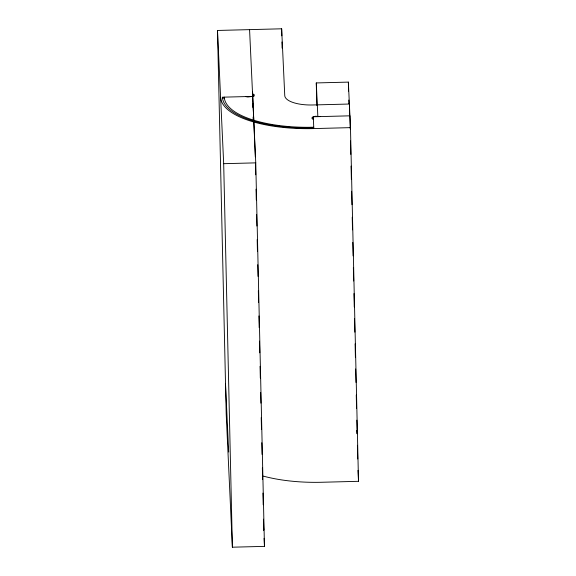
<?xml version="1.0" encoding="UTF-8"?>
<svg xmlns="http://www.w3.org/2000/svg" width="576" height="576" viewBox="0 0 576 576"><rect width="100%" height="100%" fill="white"/><g stroke="black" fill="none" stroke-linecap="round" stroke-linejoin="round"><path stroke-width="0.86" d="M245.549 96.588L247.831 97.006L252.677 96.401L253.944 95.537L253.901 94.579L252.554 93.78L252.612 96.415M320.393 116.597L315.504 116.244L313.265 116.777L311.998 117.648L312.048 118.606L313.387 119.405M249.574 29.628L255.758 162.864L264.463 546.372L232.387 547.2L226.202 413.971L217.498 30.463L281.657 28.8L284.753 95.573A27.504 10.123 -1.3 0 0 312.718 104.976L349.38 104.026L349.661 116.309M316.793 105.379L316.282 82.937L348.365 82.109L350.474 127.634L358.502 481.313L321.84 482.263A91.685 33.754 -1.3 0 1 263.34 476.114M252.677 96.401L222.43 97.186L222.53 98.266A89.849 33.077 -1.3 0 0 310.846 127.966L313.783 127.908L313.265 116.777L349.927 115.826L350.222 128.988M222.523 98.194L224.359 98.15A88.02 32.4 -1.3 0 0 310.874 127.289L313.754 127.231M350.474 127.634L313.812 128.585A91.685 33.754 -1.3 0 1 220.601 97.236M217.498 30.463L223.682 163.692L255.758 162.864M224.266 97.142L224.359 98.194M350.489 143.129L350.604 145.656M356.846 430.409L357.005 433.778M357.991 470.354L358.502 481.313M316.282 82.937L317.851 116.662M311.004 127.289L311.033 127.966M263.513 525.802L263.714 530.273M264.089 538.322L264.463 546.372M263.52 528.163L263.599 529.956M225.526 384.142L228.622 450.914A91.685 33.754 -1.3 0 0 228.722 452.016M350.496 140.962L350.806 154.426M351.065 166.097L351.374 179.561M351.641 191.232L351.943 204.696M352.231 217.267L352.512 229.831M352.8 242.402L353.102 255.866M353.369 267.538L353.678 281.002M353.959 293.566L354.269 307.03M354.528 318.701L354.838 332.165M355.104 343.836L355.406 357.3M355.673 368.971L355.975 382.435M356.263 394.999L356.566 408.47M356.832 420.134L357.142 433.606M357.401 445.27L357.718 458.978M348.365 82.109L348.566 91.08M348.768 100.058L348.847 103.651M313.265 116.777L313.33 119.47M281.657 28.8L281.815 35.82M281.952 41.962L282.089 48.103M253.901 94.579L253.937 96.329M255.305 156.802L252.583 92.138L252.684 96.638M255.449 163.094L255.715 174.78M256.039 189.173L256.284 199.958M256.608 214.344L256.874 226.037M257.184 239.522L257.443 251.208M257.753 264.701L258.019 276.386M258.343 290.772L258.61 302.465M258.919 315.95L259.178 327.636M259.488 341.129L259.754 352.814M260.057 366.3L260.323 377.993M260.647 392.378L260.892 403.164M261.223 417.557L261.49 429.242M261.792 442.728L262.058 454.421M262.361 467.906L262.627 479.592M262.937 493.085L263.203 504.77M263.527 519.156L263.772 529.949M252.842 103.586L252.922 107.172M253.145 117.05L253.21 119.743M252.792 104.306L252.857 106.942M223.682 163.692L232.387 547.2"/></g></svg>
